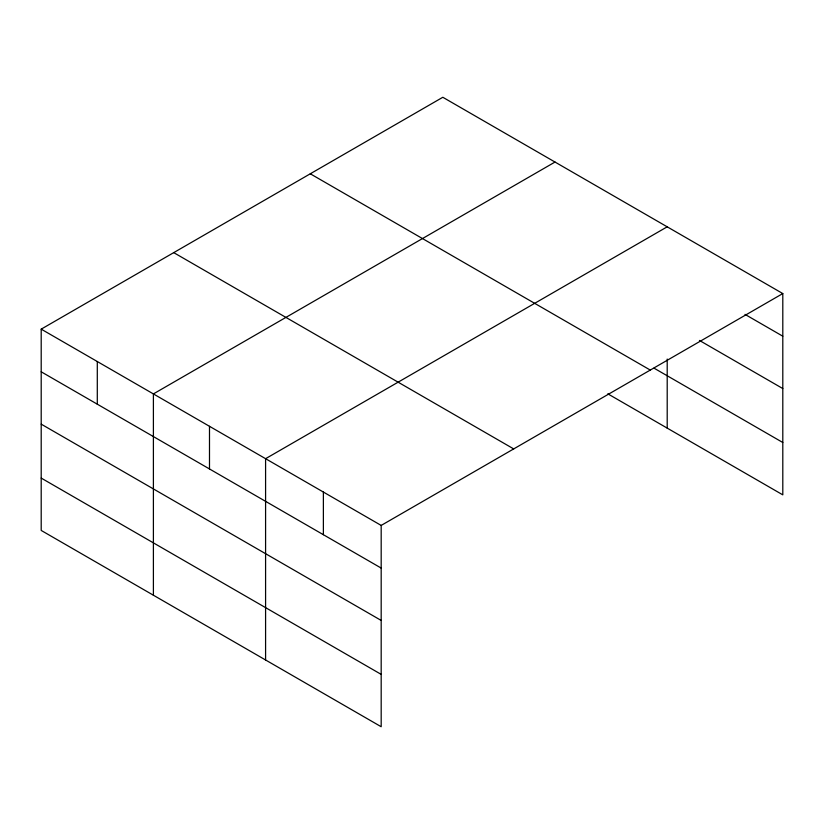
<?xml version="1.0" encoding="UTF-8"?>
<svg xmlns="http://www.w3.org/2000/svg" width="824" height="824" viewBox="0 0 824 824"><rect width="100%" height="100%" fill="white"/><g stroke="black" fill="none" stroke-linecap="round" stroke-linejoin="round"><path stroke-width="1.24" d="M782.8 293.56L442.818 97.273L41.2 329.147L41.2 530.44L381.182 726.727L381.182 525.424L782.8 293.56L782.8 494.853L607.813 393.831M555.016 162.04L153.398 393.913L153.398 595.216M667.203 226.816L265.586 458.69L265.586 659.993M745.009 314.387L782.8 336.202M699.442 340.436L782.8 388.557M654.009 368.143L782.8 442.498M310.288 173.792L650.27 370.069M173.73 252.628L513.712 448.915M41.2 329.147L381.182 525.424M41.2 371.799L381.182 568.076M41.2 424.144L381.182 620.431M41.2 478.085L381.182 674.372M667.203 359.068L667.203 428.119M323.379 492.062L323.379 534.714M209.492 426.307L209.492 468.959M97.294 361.53L97.294 404.182"/></g></svg>
